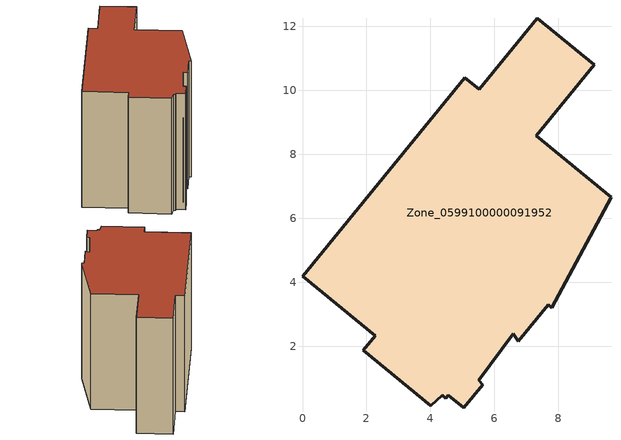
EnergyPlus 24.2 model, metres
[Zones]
Zone_0599100000091952
 floor ground (C_G): 5.5,0.93 5.64,0.8 5.04,0.07 4.56,0.46 4.48,0.37 4.37,0.47 4.01,0.14 1.9,1.87 2.27,2.33 0,4.19 5.08,10.39 5.52,10.03 7.34,12.25 9.12,10.79 7.3,8.57 9.64,6.65 7.78,3.21 7.68,3.29 6.74,2.15 6.58,2.38 z0
 wall outside (C_F): 4.56,0.46 5.04,0.07 5.64,0.8 5.5,0.93 6.58,2.38 6.74,2.15 7.68,3.29 7.78,3.21 9.64,6.65 7.3,8.57 9.12,10.79 7.34,12.25 5.52,10.03 5.08,10.39 0,4.19 2.27,2.33 1.9,1.87 4.01,0.14 4.37,0.47 4.48,0.37 4.56,0.46 z0:8.34
 roof outside (C_R): 6.74,2.15 7.68,3.29 7.78,3.21 9.64,6.65 7.3,8.57 9.12,10.79 7.34,12.25 5.52,10.03 5.08,10.39 0,4.19 2.27,2.33 1.9,1.87 4.01,0.14 4.37,0.47 4.48,0.37 4.56,0.46 5.04,0.07 5.64,0.8 5.5,0.93 6.58,2.38 z8.34
[BUILDING]
Pand.0599100000091952: North Axis=0; Terrain=City; Loads Convergence Tolerance Value=0.04; Temperature Convergence Tolerance Value=0.4; Solar Distribution=FullExterior; Maximum Number of Warmup Days=25; Minimum Number of Warmup Days=1
[Site:Location]
Rotterdam.The.Hague.AP_ZH_NLD Design_Conditions: Latitude=51.96; Longitude=4.45; Time Zone=1; Elevation=-4.5
[SITE:GROUNDTEMPERATURE:BUILDINGSURFACE]
18, 18, 18, 18, 18, 18, 18, 18, 18, 18, 18, 18
[MATERIAL] Thermal Absorptance=0.9; Solar Absorptance=0.7; Visible Absorptance=0.7
Name | Roughness | Thickness | Conductivity | Density | Specific Heat
G.TC.1946-1964 | MediumSmooth | 0.15 | 1 | 540 | 1210
F.TC.1946-1964 | Rough | 0.3 | 0.857143 | 1920 | 840
R.TC.1946-1964 | MediumRough | 0.2 | 0.235294 | 1500 | 1000
[CONSTRUCTION]
C_G: G.TC.1946-1964
C_F: F.TC.1946-1964
C_R: R.TC.1946-1964
[ZONE]
Zone_0599100000091952: Type=1; Multiplier=1; Ceiling Height=Autocalculate; Volume=Autocalculate; Floor Area=autocalculate; Part of Total Floor Area=Yes
[ZONEINFILTRATION:DESIGNFLOWRATE]
Infil_Zone_0599100000091952: Zone or ZoneList or Space or SpaceList=Zone_0599100000091952; Schedule=AlwaysOn; Design Flow Rate Calculation Method=Flow/Area; Flow Rate per Floor Area=0.003; Constant Term Coefficient=1; Temperature Term Coefficient=0; Velocity Term Coefficient=0; Velocity Squared Term Coefficient=0
[HVACTEMPLATE:ZONE:IDEALLOADSAIRSYSTEM]
Zone_0599100000091952: Maximum Heating Supply Air Temperature=50; Minimum Cooling Supply Air Temperature=13; Maximum Heating Supply Air Humidity Ratio=0.0156; Minimum Cooling Supply Air Humidity Ratio=0.0077; Heating Limit=NoLimit; Cooling Limit=NoLimit; Dehumidification Control Type=ConstantSensibleHeatRatio; Cooling Sensible Heat Ratio=0.7; Dehumidification Setpoint=60; Humidification Control Type=None; Humidification Setpoint=30; Outdoor Air Method=None; Outdoor Air Flow Rate per Person=0.00944; Outdoor Air Flow Rate per Zone Floor Area=0; Outdoor Air Flow Rate per Zone=0; Demand Controlled Ventilation Type=None; Outdoor Air Economizer Type=NoEconomizer; Heat Recovery Type=None; Sensible Heat Recovery Effectiveness=0.7; Latent Heat Recovery Effectiveness=0.65
[ZONECONTROL:THERMOSTAT]
ThermostatControl_Zone_0599100000091952: Zone or ZoneList=Zone_0599100000091952; Control Type Schedule=DualSetpointControlType; Control 1=Thermostat_Zone_0599100000091952; Temperature Difference Between Cutout And Setpoint=0
[THERMOSTATSETPOINT:DUALSETPOINT]
Thermostat_Zone_0599100000091952: Heating Setpoint Temperature Schedule=HeatingSetpoint_Zone_0599100000091952; Cooling Setpoint Temperature Schedule=CoolingSetpoint_Zone_0599100000091952
[SCHEDULE:COMPACT]
HeatingSetpoint_Zone_0599100000091952: Through: 12/31, For: AllDays, Until: 24:00, 21
CoolingSetpoint_Zone_0599100000091952: Through: 12/31, For: AllDays, Until: 24:00, 24
DualSetpointControlType: Through: 12/31, For: AllDays, Until: 24:00, 4
AlwaysOn: Through: 12/31, For: AllDays, Until: 24:00, 1
